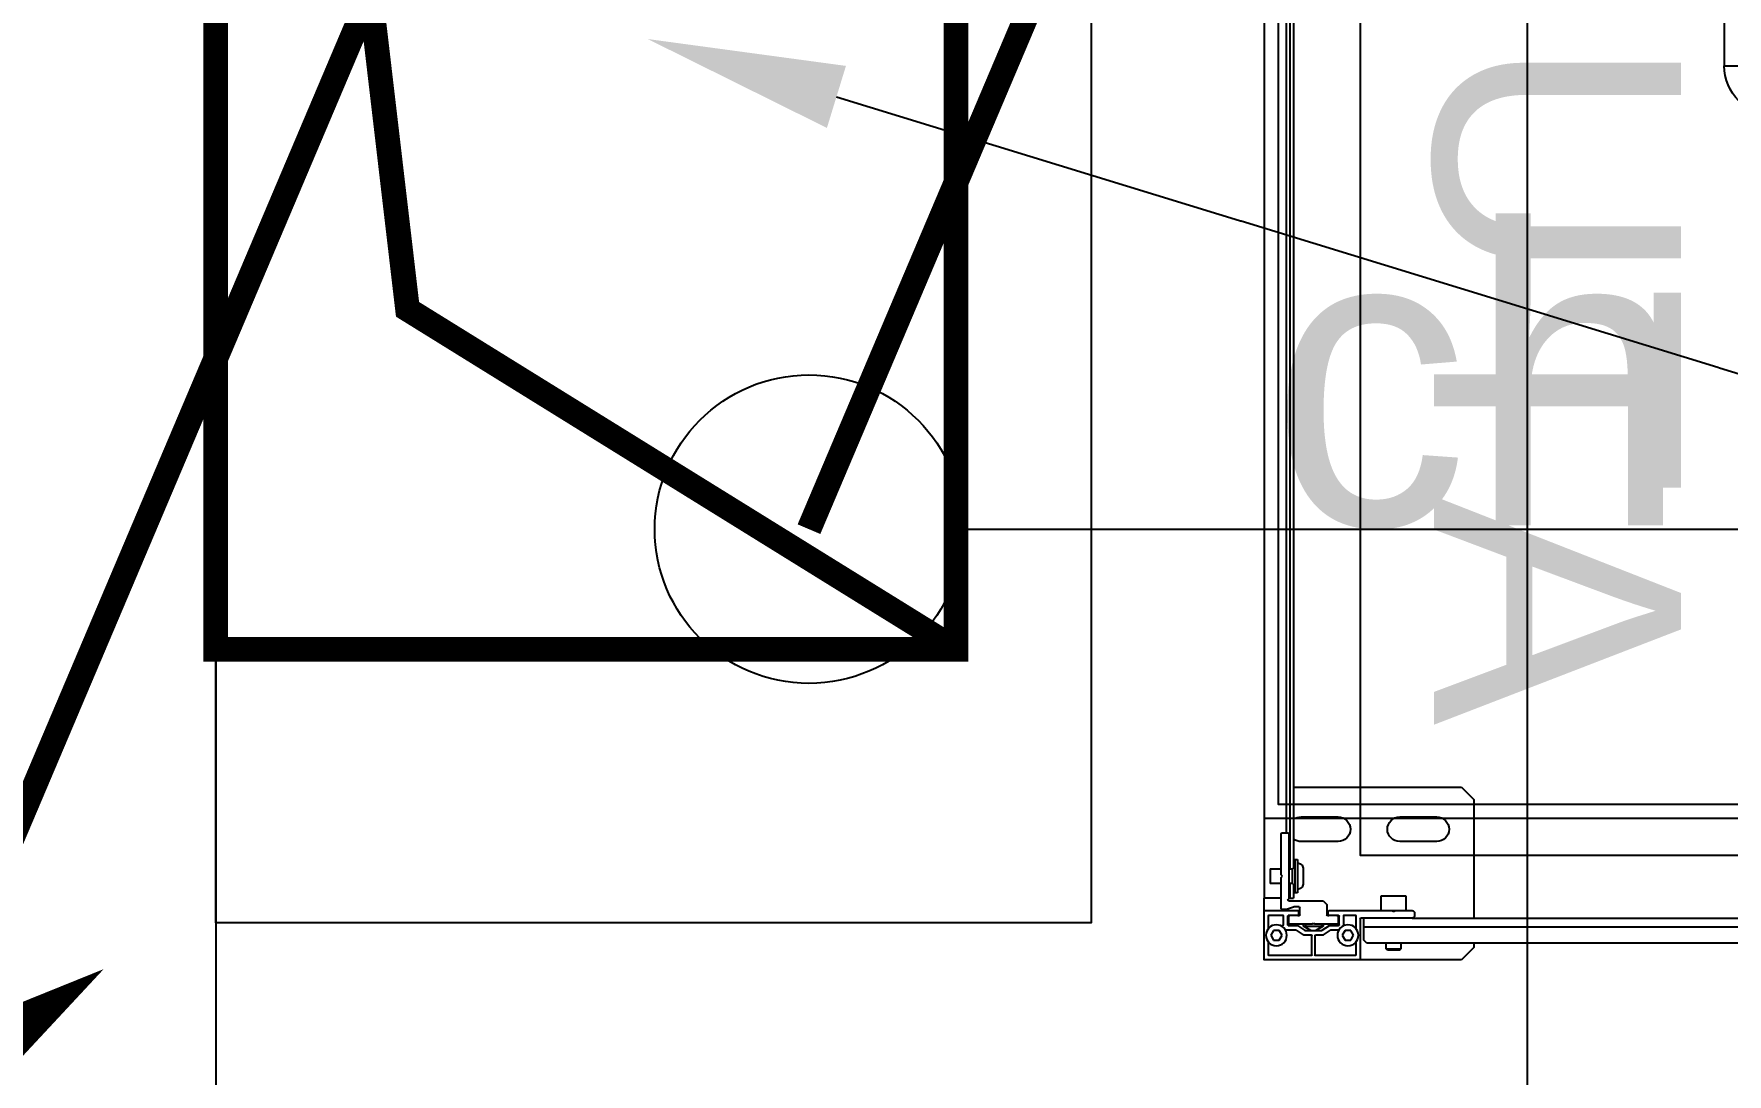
# Model space of a CAD drawing. Header units: millimetres. Extents: x 454430 to 532383, y -370512 to -310890.
# Drawn here: x 469353 to 470040, y -345053 to -344632 of the extents above; entities that cross this region are included whole.
import ezdxf
from ezdxf import colors
from ezdxf.entities.mleader import LeaderData, LeaderLine
from ezdxf.math import Vec2, Vec3

# ---------------------------------------------------------------- set-up
doc = ezdxf.new("R2010")
doc.units = ezdxf.units.MM
doc.linetypes.add('prlm_ef', pattern=[0.165, 0.1, -0.065])
doc.linetypes.add('prlm_gaz', pattern=[36, 24, -3, 0, -3, 0, -3, 0, -3])
for name, color, linetype, lineweight in [('_GAZELEC-BOITE INCORPO', 36, 'Continuous', 18), ('_GAZELEC-RESERVATION', 1, 'Continuous', 18), ('_GAZELEC-RESERVATION 2', 132, 'Continuous', 18)]:
    doc.layers.add(name, color=color, linetype=linetype, lineweight=lineweight)
for name, color, linetype in [('GAZ-EU FLECHE', 42, 'Continuous'), ('GAZ-FLECHE VMC', 93, 'Continuous'), ('prlm-CHAUFF', 30, 'Continuous'), ('prlm-EAU-EF', 161, 'Continuous'), ('prlm-ELEC-CFO', 201, 'Continuous'), ('prlm-GAZ', 20, 'Continuous'), ('prlm-GT', 242, 'Continuous'), ('prlm-MOD', 64, 'Continuous'), ('prlm-VMC', 93, 'Continuous')]:
    doc.layers.add(name, color=color, linetype=linetype)
doc.styles.add('Arial', font='arial.ttf')
doc.styles.add('prlm-elec-cfo', font='comic.ttf', dxfattribs={"height": 12})
doc.styles.get("Standard").update_dxf_attribs({"font": 'arial.ttf'})
doc.dimstyles.new('200', dxfattribs={"dimtxt": 150, "dimasz": 25, "dimexe": 50, "dimexo": 50, "dimgap": 20, "dimtad": 1, "dimdec": 0, "dimlfac": 0.1, "dimdsep": 46, "dimtxsty": 'Arial', "dimblk1": 'DOTBLANK', "dimblk2": 'DOTBLANK', "dimsah": 1, "dimcen": 25, "dimclrd": 5, "dimclre": 5, "dimadec": 0, "dimazin": 0, "dimtfac": 1, "dimtdec": 0, "dimtmove": 0, "dimatfit": 3, "dimldrblk": 'DOTBLANK', "dimfxl": 50, "dimtolj": 1, "dimtzin": 0, "dimarcsym": 0})

# ---------------------------------------------------------------- blocks, each defined once
blk = doc.blocks.new('MTI900_Alu_390')
at = {"layer": 'prlm-MOD', "color": 1, "linetype": 'Continuous'}
for p, q in [((-4.225, 0), (4.225, 0)), ((4.278, 0), (4.225, 0)), ((4.225, -0.07), (4.225, 0)), ((4.472, 0), (4.278, 0)), ((4.475, 0), (4.472, 0)), ((4.475, -0.003), (4.475, 0)), ((4.105, -0.025), (4.165, -0.025)), ((4.105, -0.025), (4.105, -0.07)), ((4.165, -0.07), (4.165, -0.025)), ((4.275, -0.003), (4.275, -0.137)), ((4.293, -0.021), (4.293, -0.074)), ((4.3467, -0.018), (4.296, -0.018)), ((4.355, -0.0385), (4.375, -0.0269)), ((4.355, -0.0615), (4.355, -0.0385)), ((4.375, -0.0731), (4.355, -0.0615)), ((4.375, -0.0269), (4.395, -0.0385)), ((4.395, -0.0615), (4.375, -0.0731)), ((4.395, -0.0385), (4.395, -0.0615)), ((4.454, -0.018), (4.4033, -0.018)), ((4.457, -0.191), (4.457, -0.021)), ((4.475, -0.387), (4.475, -0.003)), ((-4.105, -0.105), (4.105, -0.105)), ((-4.1, -0.12), (4.1, -0.12)), ((-3.96, -0.09), (3.96, -0.09)), ((3.775, -0.12), (3.775, -0.8)), ((3.96, -0.073), (3.96, -0.097)), ((4.13, -0.07), (3.963, -0.07)), ((3.963, -0.1), (4.229, -0.1)), ((4.067, -0.12), (4.067, -0.125)), ((4.067, -0.125), (4.203, -0.125)), ((4.067, -0.125), (4.067, -0.135)), ((4.067, -0.135), (4.203, -0.135)), ((4.105, -0.115), (4.095, -0.125)), ((4.105, -0.1), (4.105, -0.115)), ((4.165, -0.115), (4.105, -0.115)), ((4.135, -0.075), (4.13, -0.07)), ((4.14, -0.07), (4.135, -0.075)), ((4.267, -0.07), (4.14, -0.07)), ((4.165, -0.115), (4.165, -0.1)), ((4.165, -0.105), (4.225, -0.105)), ((4.175, -0.125), (4.165, -0.115)), ((4.17, -0.12), (4.225, -0.12)), ((4.203, -0.125), (4.203, -0.12)), ((4.203, -0.135), (4.203, -0.125)), ((4.225, -0.105), (4.225, -0.1)), ((4.225, -0.105), (4.225, -0.12)), ((4.235, -0.1), (4.235, -0.24)), ((4.26, -0.142), (4.26, -0.1205)), ((4.2602, -0.1195), (4.2698, -0.0905)), ((4.27, -0.0895), (4.27, -0.073)), ((4.295, -0.137), (4.295, -0.098)), ((4.295, -0.137), (4.295, -0.142)), ((4.296, -0.077), (4.3306, -0.077)), ((4.298, -0.095), (4.332, -0.095)), ((4.327, -0.1), (4.298, -0.1)), ((4.33, -0.195), (4.33, -0.103)), ((4.335, -0.098), (4.335, -0.1341)), ((4.3355, -0.1358), (4.3545, -0.1642)), ((4.353, -0.0864), (4.353, -0.1286)), ((4.3535, -0.1303), (4.3725, -0.1588)), ((3.895, -0.15), (3.895, -0.3)), ((3.995, -0.3), (3.995, -0.15)), ((4.1025, -0.158), (4.1675, -0.158)), ((4.292, -0.145), (4.263, -0.145)), ((4.278, -0.14), (4.292, -0.14)), ((4.33, -0.195), (4.325, -0.2)), ((4.325, -0.2), (4.33, -0.205)), ((4.3377, -0.16), (4.33, -0.16)), ((4.33, -0.1677), (4.3421, -0.1677)), ((4.33, -0.297), (4.33, -0.205)), ((4.3377, -0.16), (4.3377, -0.24)), ((4.355, -0.19), (4.3377, -0.16)), ((4.355, -0.1659), (4.355, -0.2341)), ((4.373, -0.1605), (4.373, -0.191)), ((4.454, -0.194), (4.376, -0.194)), ((4.235, -0.24), (4.25, -0.255)), ((4.25, -0.255), (4.292, -0.255)), ((4.275, -0.263), (4.275, -0.52)), ((4.292, -0.26), (4.278, -0.26)), ((4.295, -0.258), (4.295, -0.263)), ((4.295, -0.302), (4.295, -0.263)), ((4.33, -0.2323), (4.3421, -0.2323)), ((4.33, -0.24), (4.3377, -0.24)), ((4.3545, -0.2358), (4.335, -0.265)), ((4.335, -0.265), (4.335, -0.302)), ((4.3377, -0.24), (4.355, -0.21)), ((4.353, -0.2714), (4.353, -0.3036)), ((4.373, -0.2404), (4.3535, -0.2697)), ((4.373, -0.209), (4.373, -0.2404)), ((4.376, -0.206), (4.454, -0.206)), ((4.457, -0.369), (4.457, -0.209)), ((4.293, -0.326), (4.293, -0.369)), ((4.328, -0.323), (4.296, -0.323)), ((4.298, -0.3), (4.327, -0.3)), ((4.332, -0.305), (4.298, -0.305)), ((4.355, -0.3285), (4.375, -0.3169)), ((4.355, -0.3515), (4.355, -0.3285)), ((4.375, -0.3169), (4.395, -0.3285)), ((4.395, -0.3285), (4.395, -0.3515)), ((4.296, -0.372), (4.3467, -0.372)), ((4.305, -0.6), (4.305, -0.393)), ((4.34, -0.405), (4.305, -0.405)), ((4.308, -0.39), (4.472, -0.39)), ((4.34, -0.405), (4.34, -3.475)), ((4.395, -0.405), (4.34, -0.405)), ((4.375, -0.3631), (4.355, -0.3515)), ((4.395, -0.3515), (4.375, -0.3631)), ((4.405, -0.415), (4.395, -0.405)), ((4.4033, -0.372), (4.454, -0.372)), ((4.475, -0.8), (4.475, -0.387)), ((4.215, -0.475), (4.215, -0.575)), ((4.275, -0.475), (4.215, -0.475)), ((4.405, -0.415), (4.405, -3.465)), ((4.275, -0.52), (4.2779, -0.5229)), ((4.275, -0.52), (4.275, -0.53)), ((4.2779, -0.5271), (4.275, -0.53)), ((4.275, -0.53), (4.275, -0.6)), ((4.43, -0.495), (4.405, -0.495)), ((4.43, -0.495), (4.43, -0.555)), ((4.435, -0.5), (4.43, -0.495)), ((4.435, -0.55), (4.435, -0.5)), ((3.895, -0.55), (3.895, -0.7)), ((3.995, -0.7), (3.995, -0.55)), ((4.215, -0.575), (4.275, -0.575)), ((4.285, -0.61), (4.295, -0.61)), ((4.305, -0.6), (4.305, -3.277)), ((4.405, -0.555), (4.43, -0.555)), ((4.43, -0.555), (4.435, -0.55)), ((3.775, -0.8), (3.825, -0.85)), ((4.425, -0.85), (4.475, -0.8)), ((3.825, -0.85), (4.305, -0.85)), ((4.405, -0.85), (4.425, -0.85)), ((-0.85, -1.865), (0.85, -1.865)), ((0.85, -1.865), (0.85, -2.065))]:
    blk.add_line(p, q, dxfattribs=at)
for centre in [(4.375, -0.05), (4.375, -0.34)]:
    blk.add_circle(centre, 0.0425, dxfattribs=at)
for centre, radius, start, end in [((4.278, -0.003), 0.003, 90, 180), ((4.472, -0.003), 0.003, 0, 90), ((4.296, -0.021), 0.003, 90, 180), ((4.3467, -0.021), 0.003, 84.51824, 90), ((4.4033, -0.021), 0.003, 90, 95.48179), ((4.454, -0.021), 0.003, 0, 90), ((3.945, -0.15), 0.05, 143.1301, 180), ((3.963, -0.073), 0.003, 90, 180), ((3.963, -0.097), 0.003, 180, 270), ((3.945, -0.15), 0.05, 0, 36.8699), ((4.1025, -0.138), 0.02, 171.37307, 270), ((4.1025, -0.133), 0.02, 185.73917, 187.18076), ((4.1675, -0.138), 0.02, 270, 8.62693), ((4.1675, -0.133), 0.02, 352.81924, 354.26083), ((4.232, -0.1), 0.003, 0, 180), ((4.263, -0.1205), 0.003, 161.56505, 180), ((4.267, -0.073), 0.003, 0, 90), ((4.267, -0.0895), 0.003, 341.56505, 0), ((4.278, -0.137), 0.003, 180, 270), ((4.292, -0.137), 0.003, 270, 0), ((4.296, -0.074), 0.003, 180, 270), ((4.298, -0.098), 0.003, 90, 180), ((4.298, -0.103), 0.003, 90, 180), ((4.327, -0.103), 0.003, 0, 90), ((4.3306, -0.067), 0.01, 270, 326.3475), ((4.332, -0.098), 0.003, 0, 90), ((4.338, -0.1341), 0.003, 180, 213.69007), ((4.356, -0.1286), 0.003, 180, 213.69007), ((4.263, -0.142), 0.003, 180, 270), ((4.292, -0.142), 0.003, 270, 0), ((4.352, -0.1659), 0.003, 0, 33.69007), ((4.37, -0.1605), 0.003, 0, 33.69007), ((4.376, -0.191), 0.003, 180, 270), ((4.454, -0.191), 0.003, 270, 0), ((4.278, -0.263), 0.003, 90, 180), ((4.292, -0.258), 0.003, 0, 90), ((4.292, -0.263), 0.003, 0, 90), ((4.356, -0.2714), 0.003, 146.30993, 180), ((4.352, -0.2341), 0.003, 326.30993, 0), ((4.376, -0.209), 0.003, 90, 180), ((4.454, -0.209), 0.003, 0, 90), ((3.945, -0.3), 0.05, 180, 0), ((4.296, -0.326), 0.003, 90, 180), ((4.298, -0.297), 0.003, 180, 270), ((4.298, -0.302), 0.003, 180, 270), ((4.327, -0.297), 0.003, 270, 0), ((4.328, -0.333), 0.01, 46.14901, 90), ((4.332, -0.302), 0.003, 270, 0), ((4.296, -0.369), 0.003, 180, 270), ((4.308, -0.393), 0.003, 90, 180), ((4.3467, -0.369), 0.003, 270, 275.48176), ((4.4033, -0.369), 0.003, 264.51819, 270), ((4.454, -0.369), 0.003, 270, 0), ((4.472, -0.387), 0.003, 270, 0), ((3.945, -0.55), 0.05, 0, 180), ((4.2758, -0.525), 0.003, 315, 45), ((4.285, -0.6), 0.01, 180, 270), ((4.295, -0.6), 0.01, 270, 0), ((3.945, -0.7), 0.05, 180, 0), ((0.85, -2.065), 0.2, 0, 90)]:
    blk.add_arc(centre, radius, start, end, dxfattribs=at)
blk = doc.blocks.new('xi.uta-yzen-d')
at = {"layer": 'prlm-CHAUFF', "ltscale": 50}
for points in [[(0, 30), (0, 0), (39, 0), (39, 30)], [(0.571, 29.429), (0.571, 0.571), (38.429, 0.571), (38.429, 29.429)], [(-40.5, 20.62), (-40.5, 3.9), (40.5, 3.9), (40.5, 20.62)]]:
    blk.add_lwpolyline(points, close=True, dxfattribs=at)
at = {"layer": 'prlm-CHAUFF', "ltscale": 50, "insert": (7.303, 16.894), "char_height": 10, "width": 139.79252, "attachment_point": 1}
blk.add_mtext('UTA', dxfattribs=at)
blk = doc.blocks.new('FLECHE1')
h = blk.add_hatch(color=256)
h.dxf.hatch_style = 1
h.paths.add_polyline_path([(495907.08, -370439.56), (495913.62, -370315.47), (495936.11, -370371.09), (495991.74, -370348.6)])
for p, q in [((495907.08, -370439.56), (496141.31, -369887.17)), ((495991.74, -370348.6), (495907.08, -370439.56)), ((495907.08, -370439.56), (495991.74, -370348.6)), ((495936.11, -370371.09), (495991.74, -370348.6)), ((495991.74, -370348.6), (495936.11, -370371.09))]:
    blk.add_line(p, q)
at = {"const_width": 10}
for points in [[(495936.11, -370371.09), (496141.31, -369887.17)], [(495907.08, -370439.56), (495913.62, -370315.47), (495936.11, -370371.09), (495991.74, -370348.6), (495907.08, -370439.56)]]:
    blk.add_lwpolyline(points, dxfattribs=at)
blk = doc.blocks.new('_DOTBLANK')
at = {"color": 0, "linetype": 'ByBlock'}
blk.add_line((-0.5, 0), (-1, 0), dxfattribs=at)
blk.add_circle((0, 0), 0.5, dxfattribs=at)
blk = doc.blocks.new('*D171')
at = {"layer": '_GAZELEC-BOITE INCORPO', "color": 5, "lineweight": -2, "transparency": 16777216}
for p, q in [((469426.99, -344438.75), (469426.99, -345412)), ((469958.49, -344438.75), (469958.49, -345412)), ((469933.49, -345362), (469451.99, -345362))]:
    blk.add_line(p, q, dxfattribs=at)
at = {"layer": '_GAZELEC-BOITE INCORPO', "color": 5, "lineweight": -2, "transparency": 16777216, "xscale": 25, "yscale": 25, "zscale": 25, "rotation": 180}
blk.add_blockref('_DOTBLANK', (469426.99, -345362), dxfattribs=at)
at = {"layer": '_GAZELEC-BOITE INCORPO', "color": 5, "lineweight": -2, "transparency": 16777216, "xscale": 25, "yscale": 25, "zscale": 25}
blk.add_blockref('_DOTBLANK', (469958.49, -345362), dxfattribs=at)
at = {"layer": '_GAZELEC-BOITE INCORPO', "color": 0, "transparency": 16777216, "insert": (469692.74, -345265.36), "char_height": 150, "attachment_point": 5, "style": 'Arial'}
blk.add_mtext('\\A1;53', dxfattribs=at)
blk = doc.blocks.new('*D172')
at = {"layer": '_GAZELEC-BOITE INCORPO', "color": 5, "lineweight": -2, "transparency": 16777216}
for p, q in [((469958.49, -344438.75), (469958.49, -345412)), ((470158.48, -344438.75), (470158.48, -345412)), ((469983.49, -345362), (470133.48, -345362)), ((470158.48, -345362), (470440.4, -345362))]:
    blk.add_line(p, q, dxfattribs=at)
at = {"layer": '_GAZELEC-BOITE INCORPO', "color": 5, "lineweight": -2, "transparency": 16777216, "xscale": 25, "yscale": 25, "zscale": 25, "rotation": 180}
blk.add_blockref('_DOTBLANK', (469958.49, -345362), dxfattribs=at)
at = {"layer": '_GAZELEC-BOITE INCORPO', "color": 5, "lineweight": -2, "transparency": 16777216, "xscale": 25, "yscale": 25, "zscale": 25}
blk.add_blockref('_DOTBLANK', (470158.48, -345362), dxfattribs=at)
at = {"layer": '_GAZELEC-BOITE INCORPO', "color": 0, "transparency": 16777216, "insert": (470311.94, -345265.41), "char_height": 150, "attachment_point": 5, "style": 'Arial'}
blk.add_mtext('\\A1;20', dxfattribs=at)

msp = doc.modelspace()

# ---------------------------------------------------------------- linework, layer by layer
at = {"layer": '_GAZELEC-RESERVATION 2', "const_width": 10}
msp.add_lwpolyline([(469426.99, -344881.2), (469426.99, -344081.2), (469726.99, -344081.2), (469726.99, -344881.2), (469426.99, -344881.2), (469426.99, -344081.2), (469504.75, -344743.42), (469726.99, -344881.2)], dxfattribs=at)
at = {"layer": 'prlm-EAU-EF', "linetype": 'prlm_ef'}
for points in [[(469561.25, -337320.44), (469161, -337440.31), (468938.41, -337831.6), (468820.94, -338185.41), (468677.62, -338658.44), (468586.27, -339275.54), (468543.11, -339964.14), (468543.11, -340266.43), (468543.11, -341196.1), (468543.11, -342970.89), (468543.11, -344918.39), (468543.11, -345108.03), (468497.03, -345363.89), (467722.48, -345747.79), (467334.44, -345512.47), (467210.11, -345194.31), (467210.11, -344954.72)], [(469568.67, -337898.65), (469361.24, -337895.48), (469055.84, -338015.59), (468911.36, -338131.46), (468804.62, -338388.42), (468733.01, -338642.6), (468637.99, -339350.81), (468631.01, -339412.71), (468601.44, -340463.79), (468601.44, -341732.83), (468601.44, -344195.58), (468601.44, -346880.04), (468571.88, -349029.9), (468571.88, -349821.54), (468571.88, -349918.7), (468539.37, -350247.54), (468539.37, -350770.12), (468539.37, -350987.49), (468500.32, -351368.34), (467926.52, -352511.04), (467628.09, -353007.73), (467369.49, -353685.13), (467297.02, -354639.73)], [(469569.09, -337923.8), (469359.11, -337923.8), (469102.15, -338022.52), (468975.85, -338111.87), (468879.4, -338292.58), (468775.2, -338623.29), (468693.87, -339307.31), (468659.34, -339692.28), (468659.34, -340125.68), (468659.34, -341243.54), (468659.34, -343906.59), (468635.92, -346330.27), (468655.08, -347590.97), (468655.08, -349506.48), (468690.14, -349958.33), (468671.53, -350288.42), (468643.5, -350669.44), (468643.5, -350926.97), (468643.5, -351938.75), (468581.99, -353897.86), (468532.4, -355117.78), (468497.86, -356209.22), (468497.86, -358069.36), (468497.86, -359957.57), (468497.86, -360088.54), (468497.86, -360443.59), (468377.17, -361121.41), (468229.39, -361474.33), (467715.51, -362036.06), (467246.45, -362337.33), (466978.93, -362508.7), (466817.36, -362645.33), (466517.25, -362979.68), (466219.29, -363420.19), (466033.92, -363964.4), (466033.92, -364366.86), (466148.58, -364880.77), (466335.66, -365201.53), (466898.35, -365503.92), (467193.02, -365526.65)]]:
    msp.add_spline(points, degree=3, dxfattribs=at)
at = {"layer": 'prlm-GAZ', "linetype": 'prlm_gaz', "ltscale": 0.8}
msp.add_spline([(469815.48, -349257.09), (469529.92, -349219.37), (468819.79, -348628.26), (468679.57, -348220.22), (468555.56, -347088.33), (467916.92, -345914.46), (467497.88, -345719.73), (467171.71, -345212.33), (467185.29, -344950.22)], degree=3, dxfattribs=at)
at = {"layer": 'prlm-GT', "ltscale": 50}
msp.add_lwpolyline([(469426.99, -343882.8), (469781.89, -343882.8), (469781.89, -344992.11), (469426.99, -344992.11)], close=True, dxfattribs=at)
at = {"layer": 'prlm-VMC'}
msp.add_circle((469667.45, -344832.53), 62.5, dxfattribs=at)

# ---------------------------------------------------------------- block references
at = {"layer": 'GAZ-EU FLECHE'}
msp.add_blockref('FLECHE1', (-26629.14, 25324.66), dxfattribs=at)

# ---------------------------------------------------------------- texts
at = {"layer": 'prlm-ELEC-CFO', "lineweight": 20, "insert": (469939.21, -344771.8), "char_height": 120, "attachment_point": 5, "line_spacing_factor": 0.8, "style": 'prlm-elec-cfo', "bg_fill": 3, "box_fill_scale": 1.1, "bg_fill_color": 256, "bg_fill_transparency": 0}
msp.add_mtext('ch', dxfattribs=at)

# ---------------------------------------------------------------- next in the draw order: linework, layer by layer
at = {"layer": 'prlm-EAU-EF', "linetype": 'prlm_ef'}
for points in [[(469569.89, -337954.98), (469358.07, -337959.6), (469157.04, -338026.04), (469032.01, -338095.66), (468911.83, -338282.27), (468808.08, -338628.57), (468787.19, -338772.67), (468732.96, -339298.52), (468701.68, -339648.81), (468701.68, -340119.18), (468701.68, -341477.82), (468701.68, -342357.29), (468701.68, -342970.88), (468701.68, -344403.9), (468701.68, -345978.2), (468701.68, -347401.23), (468701.68, -349080.22), (468701.68, -349567.68), (468761.23, -350207.61), (468761.23, -350711.93), (468761.23, -351352.11), (468761.23, -352112.34), (468761.23, -353908.85), (468761.23, -356396.43), (468761.23, -358086.18), (468761.23, -360937.29), (468761.23, -361178.1), (468741.61, -362017.04), (468834.05, -362459.54), (469206.54, -362938.14), (469650.67, -363152.4), (470100.77, -363225.74), (470487.65, -363207.92), (470817.46, -363005.87), (470949.59, -362785.78), (470949.59, -362519.57), (470846.5, -362343.85), (470615.37, -362209.4), (470224.56, -362143.11)], [(469543.55, -337978.98), (469372.19, -337982.31), (469083.98, -338099.41), (468899.45, -338398.82), (468817.37, -338757.54), (468789.02, -339104.98), (468774.31, -339308.61), (468745.54, -339676.22), (468745.54, -340119.77), (468745.54, -340973.06), (468745.54, -342163.11), (468745.54, -343171.09), (468745.54, -345134.01), (468745.54, -345197.74), (468745.54, -348955), (468745.54, -349457.85), (468842.05, -350426.31), (468842.05, -350467.66), (468858.24, -351225.66), (468858.24, -351498.87), (468937.01, -351902.97), (469119.29, -352259.97), (469626.12, -352897.78), (469805.88, -353220.99), (469893.68, -353467.98), (469946.94, -354243.07), (469946.94, -354708.63)], [(469552.2, -338000.27), (469333.21, -338018.88), (469016.9, -338225.97), (468858.83, -338764.43), (468803.33, -339517.58), (468803.33, -341000.96), (468803.33, -342630.84), (468803.33, -344626.44), (468803.33, -344885.84), (468803.33, -345123.97), (468958.41, -345442.9), (469316.8, -345627.38), (469608.95, -345597.46), (469835.01, -345488.22), (470177.69, -345333.37), (470610.79, -345079.48), (470747.36, -344902.92), (470767.6, -344694.03), (470635.09, -344513.52), (470427.42, -344389.82), (470046.5, -344316.27)]]:
    msp.add_spline(points, degree=3, dxfattribs=at)
at = {"layer": 'prlm-GAZ', "linetype": 'prlm_gaz', "ltscale": 0.8}
msp.add_spline([(469817.2, -349238.7), (469533.66, -349181.01), (468939.36, -348614.1), (468806.09, -347354.25), (469121.73, -346082.33), (469986.64, -345463.83), (470502.07, -345218.14), (470758.52, -344961.69), (470799.41, -344682.54), (470518.03, -344401.16), (470373.61, -344335.83), (470051.12, -344285.37)], degree=3, dxfattribs=at)
at = {"layer": 'prlm-VMC'}
msp.add_lwpolyline([(469729.95, -344832.53), (470416.81, -344832.53)], dxfattribs=at)

# ---------------------------------------------------------------- next in the draw order: block references
at = {"layer": 'GAZ-FLECHE VMC', "rotation": 180}
msp.add_blockref('FLECHE1', (965808.76, -714719.71), dxfattribs=at)
at = {"layer": 'prlm-CHAUFF', "xscale": 10, "yscale": 10, "zscale": 10, "rotation": 269.9990901836991}
msp.add_blockref('xi.uta-yzen-d', (469851.89, -344559.67), dxfattribs=at)
at = {"layer": 'prlm-MOD', "xscale": -99.99999999999983, "yscale": 99.99999999999974, "zscale": 99.99999999999963, "rotation": 90.00011533977029}
msp.add_blockref('MTI900_Alu_390', (469851.89, -344559.67), dxfattribs=at)

# ---------------------------------------------------------------- next in the draw order: dimensions: what is measured, and where the dimension line sits
at = {"layer": '_GAZELEC-BOITE INCORPO'}
for base, p2, picture, middle in [((469426.99, -345362), (469426.99, -344388.75), '*D171', (469692.74, -345265.36)), ((470158.48, -345362), (470158.48, -344388.75), '*D172', (470311.94, -345265.41))]:
    dim = msp.add_linear_dim(base=base, p1=(469958.49, -344388.75), p2=p2, dimstyle='200', dxfattribs=at)
    dim.commit()
    dim.dimension.update_dxf_attribs({"geometry": picture, "text_midpoint": middle})

# ---------------------------------------------------------------- next in the draw order: leaders
at = {"layer": '_GAZELEC-RESERVATION', "color": 6}
ml = msp.add_multileader_mtext('Standard', dxfattribs=at)
ml.set_content('résa n°36\\P300x800 en dalle haute', color=6)
ml.set_leader_properties()
ml.build(insert=Vec2(0, 0))
ml.multileader.update_dxf_attribs({"has_text_frame": 1, "arrow_head_size": 80, "scale": 20})
ctx = ml.context
ctx.base_point, ctx.scale, ctx.char_height, ctx.arrow_head_size, ctx.landing_gap_size, ctx.plane_origin = Vec3(470386.42, -344846.88), 20, 80, 80, 40, Vec3(464836.17, -344648.5)
notes = []
notes.append((ctx, [(1, (1, 1, 0), (470296.58, -344846.88), (1, 0), 89.84, [(0, [(469602.1, -344633.86)], 0, [])])]))
ctx.mtext.insert, ctx.mtext.width, ctx.mtext.flow_direction = Vec3(470426.42, -344806.17), 1568.8504, 5
for ctx, leaders in notes:
    for number, flags, end, landing, length, lines in leaders:
        leader = LeaderData()
        leader.index, (leader.has_last_leader_line, leader.has_dogleg_vector, leader.attachment_direction) = number, flags
        leader.last_leader_point, leader.dogleg_vector, leader.dogleg_length = Vec3(end), Vec3(landing), length
        for number, points, colour, breaks in lines:
            line = LeaderLine()
            line.index, line.vertices, line.color, line.breaks = number, Vec3.list(points), colors.encode_raw_color(colour), breaks
            leader.lines.append(line)
        ctx.leaders.append(leader)

doc.saveas('drawing.dxf')
